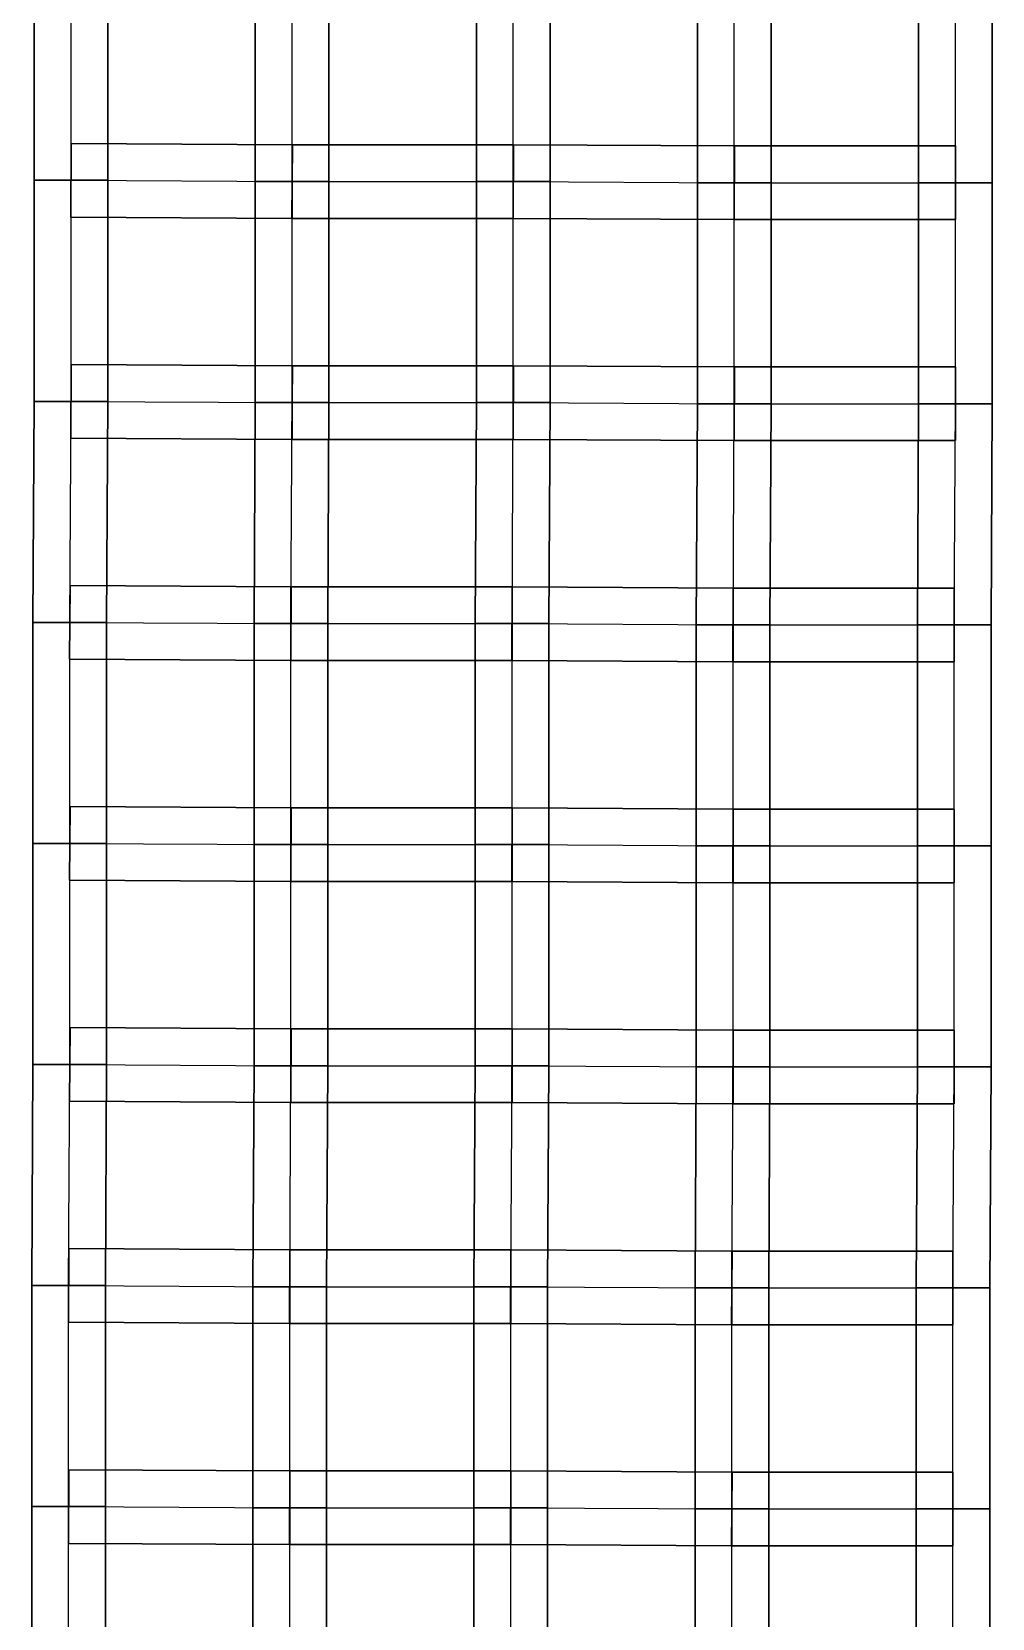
# Model space of a CAD drawing. Extents: x -300 to 609, y -118 to 2027.
# Drawn here: x -298 to -219.8, y 956.2 to 1085.4 of the extents above; entities that cross this region are included whole.
import ezdxf

# ---------------------------------------------------------------- set-up
doc = ezdxf.new("R2010")
doc.units = 0

msp = doc.modelspace()

# ---------------------------------------------------------------- linework, layer by layer
at = {"layer": 'TUNNELS'}
for points in [[(-297.8, 1073.3, -1.5), (-291.8, 1073.3, -1.5), (-291.8, 1091.3, -1.5), (-297.8, 1091.3, -1.5)], [(-291.8, 1073.3, 1.5), (-297.8, 1073.3, 1.5), (-297.8, 1091.3, 1.5), (-291.8, 1091.3, 1.5)], [(-297.8, 1073.3, 1.5), (-297.8, 1073.3, -1.5), (-297.8, 1091.3, -1.5), (-297.8, 1091.3, 1.5)], [(-291.8, 1073.3, -1.5), (-291.8, 1073.3, 1.5), (-291.8, 1091.3, 1.5), (-291.8, 1091.3, -1.5)], [(-279.8, 1073.2, -1.5), (-273.8, 1073.2, -1.5), (-273.8, 1091.2, -1.5), (-279.8, 1091.2, -1.5)], [(-273.8, 1073.2, 1.5), (-279.8, 1073.2, 1.5), (-279.8, 1091.2, 1.5), (-273.8, 1091.2, 1.5)], [(-279.8, 1073.2, 1.5), (-279.8, 1073.2, -1.5), (-279.8, 1091.2, -1.5), (-279.8, 1091.2, 1.5)], [(-273.8, 1073.2, -1.5), (-273.8, 1073.2, 1.5), (-273.8, 1091.2, 1.5), (-273.8, 1091.2, -1.5)], [(-261.8, 1073.2, -1.5), (-255.8, 1073.2, -1.5), (-255.8, 1091.2, -1.5), (-261.8, 1091.2, -1.5)], [(-255.8, 1073.2, 1.5), (-261.8, 1073.2, 1.5), (-261.8, 1091.2, 1.5), (-255.8, 1091.2, 1.5)], [(-261.8, 1073.2, 1.5), (-261.8, 1073.2, -1.5), (-261.8, 1091.2, -1.5), (-261.8, 1091.2, 1.5)], [(-255.8, 1073.2, -1.5), (-255.8, 1073.2, 1.5), (-255.8, 1091.2, 1.5), (-255.8, 1091.2, -1.5)], [(-243.8, 1073.1, -1.5), (-237.8, 1073.1, -1.5), (-237.8, 1091.1, -1.5), (-243.8, 1091.1, -1.5)], [(-237.8, 1073.1, 1.5), (-243.8, 1073.1, 1.5), (-243.8, 1091.1, 1.5), (-237.8, 1091.1, 1.5)], [(-243.8, 1073.1, 1.5), (-243.8, 1073.1, -1.5), (-243.8, 1091.1, -1.5), (-243.8, 1091.1, 1.5)], [(-237.8, 1073.1, -1.5), (-237.8, 1073.1, 1.5), (-237.8, 1091.1, 1.5), (-237.8, 1091.1, -1.5)], [(-225.8, 1073.1, -1.5), (-219.8, 1073.1, -1.5), (-219.8, 1091.1, -1.5), (-225.8, 1091.1, -1.5)], [(-219.8, 1073.1, 1.5), (-225.8, 1073.1, 1.5), (-225.8, 1091.1, 1.5), (-219.8, 1091.1, 1.5)], [(-225.8, 1073.1, 1.5), (-225.8, 1073.1, -1.5), (-225.8, 1091.1, -1.5), (-225.8, 1091.1, 1.5)], [(-219.8, 1073.1, -1.5), (-219.8, 1073.1, 1.5), (-219.8, 1091.1, 1.5), (-219.8, 1091.1, -1.5)], [(-294.7833, 1076.3, -1.5), (-294.8167, 1070.3, -1.5), (-276.8167, 1070.2, -1.5), (-276.7833, 1076.2, -1.5)], [(-294.8167, 1070.3, 1.5), (-294.7833, 1076.3, 1.5), (-276.7833, 1076.2, 1.5), (-276.8167, 1070.2, 1.5)], [(-294.7833, 1076.3, -1.5), (-294.8167, 1070.3, -1.5), (-294.8167, 1070.3, 1.5), (-294.7833, 1076.3, 1.5)], [(-294.7833, 1076.3, 1.5), (-294.7833, 1076.3, -1.5), (-276.7833, 1076.2, -1.5), (-276.7833, 1076.2, 1.5)], [(-276.7833, 1076.2, -1.5), (-276.7833, 1076.2, 1.5), (-276.8167, 1070.2, 1.5), (-276.8167, 1070.2, -1.5)], [(-276.8, 1076.2, -1.5), (-276.8, 1070.2, -1.5), (-258.8, 1070.2, -1.5), (-258.8, 1076.2, -1.5)], [(-276.8, 1070.2, 1.5), (-276.8, 1076.2, 1.5), (-258.8, 1076.2, 1.5), (-258.8, 1070.2, 1.5)], [(-276.8, 1076.2, 1.5), (-276.8, 1076.2, -1.5), (-258.8, 1076.2, -1.5), (-258.8, 1076.2, 1.5)], [(-276.8, 1076.2, -1.5), (-276.8, 1070.2, -1.5), (-276.8, 1070.2, 1.5), (-276.8, 1076.2, 1.5)], [(-258.7833, 1076.2, -1.5), (-258.8167, 1070.2, -1.5), (-240.8167, 1070.1, -1.5), (-240.7833, 1076.1, -1.5)], [(-258.8167, 1070.2, 1.5), (-258.7833, 1076.2, 1.5), (-240.7833, 1076.1, 1.5), (-240.8167, 1070.1, 1.5)], [(-258.7833, 1076.2, -1.5), (-258.8167, 1070.2, -1.5), (-258.8167, 1070.2, 1.5), (-258.7833, 1076.2, 1.5)], [(-258.8, 1076.2, -1.5), (-258.8, 1076.2, 1.5), (-258.8, 1070.2, 1.5), (-258.8, 1070.2, -1.5)], [(-258.7833, 1076.2, 1.5), (-258.7833, 1076.2, -1.5), (-240.7833, 1076.1, -1.5), (-240.7833, 1076.1, 1.5)], [(-240.7833, 1076.1, -1.5), (-240.7833, 1076.1, 1.5), (-240.8167, 1070.1, 1.5), (-240.8167, 1070.1, -1.5)], [(-240.8, 1076.1, -1.5), (-240.8, 1070.1, -1.5), (-222.8, 1070.1, -1.5), (-222.8, 1076.1, -1.5)], [(-240.8, 1070.1, 1.5), (-240.8, 1076.1, 1.5), (-222.8, 1076.1, 1.5), (-222.8, 1070.1, 1.5)], [(-240.8, 1076.1, 1.5), (-240.8, 1076.1, -1.5), (-222.8, 1076.1, -1.5), (-222.8, 1076.1, 1.5)], [(-240.8, 1076.1, -1.5), (-240.8, 1070.1, -1.5), (-240.8, 1070.1, 1.5), (-240.8, 1076.1, 1.5)], [(-222.8, 1076.1, -1.5), (-222.8, 1076.1, 1.5), (-222.8, 1070.1, 1.5), (-222.8, 1070.1, -1.5)], [(-297.8, 1055.3, -1.5), (-291.8, 1055.3, -1.5), (-291.8, 1073.3, -1.5), (-297.8, 1073.3, -1.5)], [(-291.8, 1055.3, 1.5), (-297.8, 1055.3, 1.5), (-297.8, 1073.3, 1.5), (-291.8, 1073.3, 1.5)], [(-297.8, 1055.3, 1.5), (-297.8, 1055.3, -1.5), (-297.8, 1073.3, -1.5), (-297.8, 1073.3, 1.5)], [(-297.8, 1073.3, -1.5), (-297.8, 1073.3, 1.5), (-291.8, 1073.3, 1.5), (-291.8, 1073.3, -1.5)], [(-297.8, 1073.3, -1.5), (-291.8, 1073.3, -1.5), (-291.8, 1073.3, 1.5), (-297.8, 1073.3, 1.5)], [(-291.8, 1055.3, -1.5), (-291.8, 1055.3, 1.5), (-291.8, 1073.3, 1.5), (-291.8, 1073.3, -1.5)], [(-279.8, 1055.2, -1.5), (-273.8, 1055.2, -1.5), (-273.8, 1073.2, -1.5), (-279.8, 1073.2, -1.5)], [(-273.8, 1055.2, 1.5), (-279.8, 1055.2, 1.5), (-279.8, 1073.2, 1.5), (-273.8, 1073.2, 1.5)], [(-279.8, 1055.2, 1.5), (-279.8, 1055.2, -1.5), (-279.8, 1073.2, -1.5), (-279.8, 1073.2, 1.5)], [(-279.8, 1073.2, -1.5), (-279.8, 1073.2, 1.5), (-273.8, 1073.2, 1.5), (-273.8, 1073.2, -1.5)], [(-279.8, 1073.2, -1.5), (-273.8, 1073.2, -1.5), (-273.8, 1073.2, 1.5), (-279.8, 1073.2, 1.5)], [(-273.8, 1055.2, -1.5), (-273.8, 1055.2, 1.5), (-273.8, 1073.2, 1.5), (-273.8, 1073.2, -1.5)], [(-261.8, 1055.2, -1.5), (-255.8, 1055.2, -1.5), (-255.8, 1073.2, -1.5), (-261.8, 1073.2, -1.5)], [(-255.8, 1055.2, 1.5), (-261.8, 1055.2, 1.5), (-261.8, 1073.2, 1.5), (-255.8, 1073.2, 1.5)], [(-261.8, 1055.2, 1.5), (-261.8, 1055.2, -1.5), (-261.8, 1073.2, -1.5), (-261.8, 1073.2, 1.5)], [(-261.8, 1073.2, -1.5), (-261.8, 1073.2, 1.5), (-255.8, 1073.2, 1.5), (-255.8, 1073.2, -1.5)], [(-261.8, 1073.2, -1.5), (-255.8, 1073.2, -1.5), (-255.8, 1073.2, 1.5), (-261.8, 1073.2, 1.5)], [(-255.8, 1055.2, -1.5), (-255.8, 1055.2, 1.5), (-255.8, 1073.2, 1.5), (-255.8, 1073.2, -1.5)], [(-243.8, 1055.1, -1.5), (-237.8, 1055.1, -1.5), (-237.8, 1073.1, -1.5), (-243.8, 1073.1, -1.5)], [(-237.8, 1055.1, 1.5), (-243.8, 1055.1, 1.5), (-243.8, 1073.1, 1.5), (-237.8, 1073.1, 1.5)], [(-243.8, 1055.1, 1.5), (-243.8, 1055.1, -1.5), (-243.8, 1073.1, -1.5), (-243.8, 1073.1, 1.5)], [(-243.8, 1073.1, -1.5), (-243.8, 1073.1, 1.5), (-237.8, 1073.1, 1.5), (-237.8, 1073.1, -1.5)], [(-243.8, 1073.1, -1.5), (-237.8, 1073.1, -1.5), (-237.8, 1073.1, 1.5), (-243.8, 1073.1, 1.5)], [(-237.8, 1055.1, -1.5), (-237.8, 1055.1, 1.5), (-237.8, 1073.1, 1.5), (-237.8, 1073.1, -1.5)], [(-225.8, 1055.1, -1.5), (-219.8, 1055.1, -1.5), (-219.8, 1073.1, -1.5), (-225.8, 1073.1, -1.5)], [(-219.8, 1055.1, 1.5), (-225.8, 1055.1, 1.5), (-225.8, 1073.1, 1.5), (-219.8, 1073.1, 1.5)], [(-225.8, 1055.1, 1.5), (-225.8, 1055.1, -1.5), (-225.8, 1073.1, -1.5), (-225.8, 1073.1, 1.5)], [(-225.8, 1073.1, -1.5), (-225.8, 1073.1, 1.5), (-219.8, 1073.1, 1.5), (-219.8, 1073.1, -1.5)], [(-225.8, 1073.1, -1.5), (-219.8, 1073.1, -1.5), (-219.8, 1073.1, 1.5), (-225.8, 1073.1, 1.5)], [(-219.8, 1055.1, -1.5), (-219.8, 1055.1, 1.5), (-219.8, 1073.1, 1.5), (-219.8, 1073.1, -1.5)], [(-294.8167, 1070.3, -1.5), (-294.8167, 1070.3, 1.5), (-276.8167, 1070.2, 1.5), (-276.8167, 1070.2, -1.5)], [(-276.8, 1070.2, -1.5), (-276.8, 1070.2, 1.5), (-258.8, 1070.2, 1.5), (-258.8, 1070.2, -1.5)], [(-258.8167, 1070.2, -1.5), (-258.8167, 1070.2, 1.5), (-240.8167, 1070.1, 1.5), (-240.8167, 1070.1, -1.5)], [(-240.8, 1070.1, -1.5), (-240.8, 1070.1, 1.5), (-222.8, 1070.1, 1.5), (-222.8, 1070.1, -1.5)], [(-294.7833, 1058.3, -1.5), (-294.8167, 1052.3, -1.5), (-276.8167, 1052.2, -1.5), (-276.7833, 1058.2, -1.5)], [(-294.8167, 1052.3, 1.5), (-294.7833, 1058.3, 1.5), (-276.7833, 1058.2, 1.5), (-276.8167, 1052.2, 1.5)], [(-294.7833, 1058.3, -1.5), (-294.8167, 1052.3, -1.5), (-294.8167, 1052.3, 1.5), (-294.7833, 1058.3, 1.5)], [(-294.7833, 1058.3, 1.5), (-294.7833, 1058.3, -1.5), (-276.7833, 1058.2, -1.5), (-276.7833, 1058.2, 1.5)], [(-276.7833, 1058.2, -1.5), (-276.7833, 1058.2, 1.5), (-276.8167, 1052.2, 1.5), (-276.8167, 1052.2, -1.5)], [(-276.8, 1058.2, -1.5), (-276.8, 1052.2, -1.5), (-258.8, 1052.2, -1.5), (-258.8, 1058.2, -1.5)], [(-276.8, 1052.2, 1.5), (-276.8, 1058.2, 1.5), (-258.8, 1058.2, 1.5), (-258.8, 1052.2, 1.5)], [(-276.8, 1058.2, 1.5), (-276.8, 1058.2, -1.5), (-258.8, 1058.2, -1.5), (-258.8, 1058.2, 1.5)], [(-276.8, 1058.2, -1.5), (-276.8, 1052.2, -1.5), (-276.8, 1052.2, 1.5), (-276.8, 1058.2, 1.5)], [(-258.7833, 1058.2, -1.5), (-258.8167, 1052.2, -1.5), (-240.8167, 1052.1, -1.5), (-240.7833, 1058.1, -1.5)], [(-258.8167, 1052.2, 1.5), (-258.7833, 1058.2, 1.5), (-240.7833, 1058.1, 1.5), (-240.8167, 1052.1, 1.5)], [(-258.7833, 1058.2, -1.5), (-258.8167, 1052.2, -1.5), (-258.8167, 1052.2, 1.5), (-258.7833, 1058.2, 1.5)], [(-258.8, 1058.2, -1.5), (-258.8, 1058.2, 1.5), (-258.8, 1052.2, 1.5), (-258.8, 1052.2, -1.5)], [(-258.7833, 1058.2, 1.5), (-258.7833, 1058.2, -1.5), (-240.7833, 1058.1, -1.5), (-240.7833, 1058.1, 1.5)], [(-240.7833, 1058.1, -1.5), (-240.7833, 1058.1, 1.5), (-240.8167, 1052.1, 1.5), (-240.8167, 1052.1, -1.5)], [(-240.8, 1058.1, -1.5), (-240.8, 1052.1, -1.5), (-222.8, 1052.1, -1.5), (-222.8, 1058.1, -1.5)], [(-240.8, 1052.1, 1.5), (-240.8, 1058.1, 1.5), (-222.8, 1058.1, 1.5), (-222.8, 1052.1, 1.5)], [(-240.8, 1058.1, 1.5), (-240.8, 1058.1, -1.5), (-222.8, 1058.1, -1.5), (-222.8, 1058.1, 1.5)], [(-240.8, 1058.1, -1.5), (-240.8, 1052.1, -1.5), (-240.8, 1052.1, 1.5), (-240.8, 1058.1, 1.5)], [(-222.8, 1058.1, -1.5), (-222.8, 1058.1, 1.5), (-222.8, 1052.1, 1.5), (-222.8, 1052.1, -1.5)], [(-297.9, 1037.3167, -1.5), (-291.9, 1037.2833, -1.5), (-291.8, 1055.2833, -1.5), (-297.8, 1055.3167, -1.5)], [(-291.9, 1037.2833, 1.5), (-297.9, 1037.3167, 1.5), (-297.8, 1055.3167, 1.5), (-291.8, 1055.2833, 1.5)], [(-297.9, 1037.3167, 1.5), (-297.9, 1037.3167, -1.5), (-297.8, 1055.3167, -1.5), (-297.8, 1055.3167, 1.5)], [(-297.8, 1055.3167, -1.5), (-297.8, 1055.3167, 1.5), (-291.8, 1055.2833, 1.5), (-291.8, 1055.2833, -1.5)], [(-297.8, 1055.3, -1.5), (-291.8, 1055.3, -1.5), (-291.8, 1055.3, 1.5), (-297.8, 1055.3, 1.5)], [(-291.9, 1037.2833, -1.5), (-291.9, 1037.2833, 1.5), (-291.8, 1055.2833, 1.5), (-291.8, 1055.2833, -1.5)], [(-279.9, 1037.2167, -1.5), (-273.9, 1037.1833, -1.5), (-273.8, 1055.1833, -1.5), (-279.8, 1055.2167, -1.5)], [(-273.9, 1037.1833, 1.5), (-279.9, 1037.2167, 1.5), (-279.8, 1055.2167, 1.5), (-273.8, 1055.1833, 1.5)], [(-279.9, 1037.2167, 1.5), (-279.9, 1037.2167, -1.5), (-279.8, 1055.2167, -1.5), (-279.8, 1055.2167, 1.5)], [(-279.8, 1055.2167, -1.5), (-279.8, 1055.2167, 1.5), (-273.8, 1055.1833, 1.5), (-273.8, 1055.1833, -1.5)], [(-279.8, 1055.2, -1.5), (-273.8, 1055.2, -1.5), (-273.8, 1055.2, 1.5), (-279.8, 1055.2, 1.5)], [(-273.9, 1037.1833, -1.5), (-273.9, 1037.1833, 1.5), (-273.8, 1055.1833, 1.5), (-273.8, 1055.1833, -1.5)], [(-261.9, 1037.2167, -1.5), (-255.9, 1037.1833, -1.5), (-255.8, 1055.1833, -1.5), (-261.8, 1055.2167, -1.5)], [(-255.9, 1037.1833, 1.5), (-261.9, 1037.2167, 1.5), (-261.8, 1055.2167, 1.5), (-255.8, 1055.1833, 1.5)], [(-261.9, 1037.2167, 1.5), (-261.9, 1037.2167, -1.5), (-261.8, 1055.2167, -1.5), (-261.8, 1055.2167, 1.5)], [(-261.8, 1055.2167, -1.5), (-261.8, 1055.2167, 1.5), (-255.8, 1055.1833, 1.5), (-255.8, 1055.1833, -1.5)], [(-261.8, 1055.2, -1.5), (-255.8, 1055.2, -1.5), (-255.8, 1055.2, 1.5), (-261.8, 1055.2, 1.5)], [(-255.9, 1037.1833, -1.5), (-255.9, 1037.1833, 1.5), (-255.8, 1055.1833, 1.5), (-255.8, 1055.1833, -1.5)], [(-243.9, 1037.1167, -1.5), (-237.9, 1037.0833, -1.5), (-237.8, 1055.0833, -1.5), (-243.8, 1055.1167, -1.5)], [(-237.9, 1037.0833, 1.5), (-243.9, 1037.1167, 1.5), (-243.8, 1055.1167, 1.5), (-237.8, 1055.0833, 1.5)], [(-243.9, 1037.1167, 1.5), (-243.9, 1037.1167, -1.5), (-243.8, 1055.1167, -1.5), (-243.8, 1055.1167, 1.5)], [(-243.8, 1055.1167, -1.5), (-243.8, 1055.1167, 1.5), (-237.8, 1055.0833, 1.5), (-237.8, 1055.0833, -1.5)], [(-243.8, 1055.1, -1.5), (-237.8, 1055.1, -1.5), (-237.8, 1055.1, 1.5), (-243.8, 1055.1, 1.5)], [(-237.9, 1037.0833, -1.5), (-237.9, 1037.0833, 1.5), (-237.8, 1055.0833, 1.5), (-237.8, 1055.0833, -1.5)], [(-225.9, 1037.1167, -1.5), (-219.9, 1037.0833, -1.5), (-219.8, 1055.0833, -1.5), (-225.8, 1055.1167, -1.5)], [(-219.9, 1037.0833, 1.5), (-225.9, 1037.1167, 1.5), (-225.8, 1055.1167, 1.5), (-219.8, 1055.0833, 1.5)], [(-225.9, 1037.1167, 1.5), (-225.9, 1037.1167, -1.5), (-225.8, 1055.1167, -1.5), (-225.8, 1055.1167, 1.5)], [(-225.8, 1055.1167, -1.5), (-225.8, 1055.1167, 1.5), (-219.8, 1055.0833, 1.5), (-219.8, 1055.0833, -1.5)], [(-225.8, 1055.1, -1.5), (-219.8, 1055.1, -1.5), (-219.8, 1055.1, 1.5), (-225.8, 1055.1, 1.5)], [(-219.9, 1037.0833, -1.5), (-219.9, 1037.0833, 1.5), (-219.8, 1055.0833, 1.5), (-219.8, 1055.0833, -1.5)], [(-294.8167, 1052.3, -1.5), (-294.8167, 1052.3, 1.5), (-276.8167, 1052.2, 1.5), (-276.8167, 1052.2, -1.5)], [(-276.8, 1052.2, -1.5), (-276.8, 1052.2, 1.5), (-258.8, 1052.2, 1.5), (-258.8, 1052.2, -1.5)], [(-258.8167, 1052.2, -1.5), (-258.8167, 1052.2, 1.5), (-240.8167, 1052.1, 1.5), (-240.8167, 1052.1, -1.5)], [(-240.8, 1052.1, -1.5), (-240.8, 1052.1, 1.5), (-222.8, 1052.1, 1.5), (-222.8, 1052.1, -1.5)], [(-294.8833, 1040.3, -1.5), (-294.9167, 1034.3, -1.5), (-276.9167, 1034.2, -1.5), (-276.8833, 1040.2, -1.5)], [(-294.9167, 1034.3, 1.5), (-294.8833, 1040.3, 1.5), (-276.8833, 1040.2, 1.5), (-276.9167, 1034.2, 1.5)], [(-294.8833, 1040.3, -1.5), (-294.9167, 1034.3, -1.5), (-294.9167, 1034.3, 1.5), (-294.8833, 1040.3, 1.5)], [(-294.8833, 1040.3, 1.5), (-294.8833, 1040.3, -1.5), (-276.8833, 1040.2, -1.5), (-276.8833, 1040.2, 1.5)], [(-276.8833, 1040.2, -1.5), (-276.8833, 1040.2, 1.5), (-276.9167, 1034.2, 1.5), (-276.9167, 1034.2, -1.5)], [(-276.9, 1040.2, -1.5), (-276.9, 1034.2, -1.5), (-258.9, 1034.2, -1.5), (-258.9, 1040.2, -1.5)], [(-276.9, 1034.2, 1.5), (-276.9, 1040.2, 1.5), (-258.9, 1040.2, 1.5), (-258.9, 1034.2, 1.5)], [(-276.9, 1040.2, 1.5), (-276.9, 1040.2, -1.5), (-258.9, 1040.2, -1.5), (-258.9, 1040.2, 1.5)], [(-276.9, 1040.2, -1.5), (-276.9, 1034.2, -1.5), (-276.9, 1034.2, 1.5), (-276.9, 1040.2, 1.5)], [(-258.8833, 1040.2, -1.5), (-258.9167, 1034.2, -1.5), (-240.9167, 1034.1, -1.5), (-240.8833, 1040.1, -1.5)], [(-258.9167, 1034.2, 1.5), (-258.8833, 1040.2, 1.5), (-240.8833, 1040.1, 1.5), (-240.9167, 1034.1, 1.5)], [(-258.8833, 1040.2, -1.5), (-258.9167, 1034.2, -1.5), (-258.9167, 1034.2, 1.5), (-258.8833, 1040.2, 1.5)], [(-258.9, 1040.2, -1.5), (-258.9, 1040.2, 1.5), (-258.9, 1034.2, 1.5), (-258.9, 1034.2, -1.5)], [(-258.8833, 1040.2, 1.5), (-258.8833, 1040.2, -1.5), (-240.8833, 1040.1, -1.5), (-240.8833, 1040.1, 1.5)], [(-240.8833, 1040.1, -1.5), (-240.8833, 1040.1, 1.5), (-240.9167, 1034.1, 1.5), (-240.9167, 1034.1, -1.5)], [(-240.9, 1040.1, -1.5), (-240.9, 1034.1, -1.5), (-222.9, 1034.1, -1.5), (-222.9, 1040.1, -1.5)], [(-240.9, 1034.1, 1.5), (-240.9, 1040.1, 1.5), (-222.9, 1040.1, 1.5), (-222.9, 1034.1, 1.5)], [(-240.9, 1040.1, 1.5), (-240.9, 1040.1, -1.5), (-222.9, 1040.1, -1.5), (-222.9, 1040.1, 1.5)], [(-240.9, 1040.1, -1.5), (-240.9, 1034.1, -1.5), (-240.9, 1034.1, 1.5), (-240.9, 1040.1, 1.5)], [(-222.9, 1040.1, -1.5), (-222.9, 1040.1, 1.5), (-222.9, 1034.1, 1.5), (-222.9, 1034.1, -1.5)], [(-297.9, 1037.3167, -1.5), (-291.9, 1037.2833, -1.5), (-291.9, 1037.2833, 1.5), (-297.9, 1037.3167, 1.5)], [(-297.9, 1019.3, -1.5), (-291.9, 1019.3, -1.5), (-291.9, 1037.3, -1.5), (-297.9, 1037.3, -1.5)], [(-291.9, 1019.3, 1.5), (-297.9, 1019.3, 1.5), (-297.9, 1037.3, 1.5), (-291.9, 1037.3, 1.5)], [(-297.9, 1019.3, 1.5), (-297.9, 1019.3, -1.5), (-297.9, 1037.3, -1.5), (-297.9, 1037.3, 1.5)], [(-297.9, 1037.3, -1.5), (-297.9, 1037.3, 1.5), (-291.9, 1037.3, 1.5), (-291.9, 1037.3, -1.5)], [(-291.9, 1019.3, -1.5), (-291.9, 1019.3, 1.5), (-291.9, 1037.3, 1.5), (-291.9, 1037.3, -1.5)], [(-279.9, 1037.2167, -1.5), (-273.9, 1037.1833, -1.5), (-273.9, 1037.1833, 1.5), (-279.9, 1037.2167, 1.5)], [(-279.9, 1019.2, -1.5), (-273.9, 1019.2, -1.5), (-273.9, 1037.2, -1.5), (-279.9, 1037.2, -1.5)], [(-273.9, 1019.2, 1.5), (-279.9, 1019.2, 1.5), (-279.9, 1037.2, 1.5), (-273.9, 1037.2, 1.5)], [(-279.9, 1019.2, 1.5), (-279.9, 1019.2, -1.5), (-279.9, 1037.2, -1.5), (-279.9, 1037.2, 1.5)], [(-279.9, 1037.2, -1.5), (-279.9, 1037.2, 1.5), (-273.9, 1037.2, 1.5), (-273.9, 1037.2, -1.5)], [(-273.9, 1019.2, -1.5), (-273.9, 1019.2, 1.5), (-273.9, 1037.2, 1.5), (-273.9, 1037.2, -1.5)], [(-261.9, 1037.2167, -1.5), (-255.9, 1037.1833, -1.5), (-255.9, 1037.1833, 1.5), (-261.9, 1037.2167, 1.5)], [(-261.9, 1019.2, -1.5), (-255.9, 1019.2, -1.5), (-255.9, 1037.2, -1.5), (-261.9, 1037.2, -1.5)], [(-255.9, 1019.2, 1.5), (-261.9, 1019.2, 1.5), (-261.9, 1037.2, 1.5), (-255.9, 1037.2, 1.5)], [(-261.9, 1019.2, 1.5), (-261.9, 1019.2, -1.5), (-261.9, 1037.2, -1.5), (-261.9, 1037.2, 1.5)], [(-261.9, 1037.2, -1.5), (-261.9, 1037.2, 1.5), (-255.9, 1037.2, 1.5), (-255.9, 1037.2, -1.5)], [(-255.9, 1019.2, -1.5), (-255.9, 1019.2, 1.5), (-255.9, 1037.2, 1.5), (-255.9, 1037.2, -1.5)], [(-243.9, 1037.1167, -1.5), (-237.9, 1037.0833, -1.5), (-237.9, 1037.0833, 1.5), (-243.9, 1037.1167, 1.5)], [(-243.9, 1019.1, -1.5), (-237.9, 1019.1, -1.5), (-237.9, 1037.1, -1.5), (-243.9, 1037.1, -1.5)], [(-237.9, 1019.1, 1.5), (-243.9, 1019.1, 1.5), (-243.9, 1037.1, 1.5), (-237.9, 1037.1, 1.5)], [(-243.9, 1019.1, 1.5), (-243.9, 1019.1, -1.5), (-243.9, 1037.1, -1.5), (-243.9, 1037.1, 1.5)], [(-243.9, 1037.1, -1.5), (-243.9, 1037.1, 1.5), (-237.9, 1037.1, 1.5), (-237.9, 1037.1, -1.5)], [(-237.9, 1019.1, -1.5), (-237.9, 1019.1, 1.5), (-237.9, 1037.1, 1.5), (-237.9, 1037.1, -1.5)], [(-225.9, 1037.1167, -1.5), (-219.9, 1037.0833, -1.5), (-219.9, 1037.0833, 1.5), (-225.9, 1037.1167, 1.5)], [(-225.9, 1019.1, -1.5), (-219.9, 1019.1, -1.5), (-219.9, 1037.1, -1.5), (-225.9, 1037.1, -1.5)], [(-219.9, 1019.1, 1.5), (-225.9, 1019.1, 1.5), (-225.9, 1037.1, 1.5), (-219.9, 1037.1, 1.5)], [(-225.9, 1019.1, 1.5), (-225.9, 1019.1, -1.5), (-225.9, 1037.1, -1.5), (-225.9, 1037.1, 1.5)], [(-225.9, 1037.1, -1.5), (-225.9, 1037.1, 1.5), (-219.9, 1037.1, 1.5), (-219.9, 1037.1, -1.5)], [(-219.9, 1019.1, -1.5), (-219.9, 1019.1, 1.5), (-219.9, 1037.1, 1.5), (-219.9, 1037.1, -1.5)], [(-294.9167, 1034.3, -1.5), (-294.9167, 1034.3, 1.5), (-276.9167, 1034.2, 1.5), (-276.9167, 1034.2, -1.5)], [(-276.9, 1034.2, -1.5), (-276.9, 1034.2, 1.5), (-258.9, 1034.2, 1.5), (-258.9, 1034.2, -1.5)], [(-258.9167, 1034.2, -1.5), (-258.9167, 1034.2, 1.5), (-240.9167, 1034.1, 1.5), (-240.9167, 1034.1, -1.5)], [(-240.9, 1034.1, -1.5), (-240.9, 1034.1, 1.5), (-222.9, 1034.1, 1.5), (-222.9, 1034.1, -1.5)], [(-294.8833, 1022.3, -1.5), (-294.9167, 1016.3, -1.5), (-276.9167, 1016.2, -1.5), (-276.8833, 1022.2, -1.5)], [(-294.9167, 1016.3, 1.5), (-294.8833, 1022.3, 1.5), (-276.8833, 1022.2, 1.5), (-276.9167, 1016.2, 1.5)], [(-294.8833, 1022.3, -1.5), (-294.9167, 1016.3, -1.5), (-294.9167, 1016.3, 1.5), (-294.8833, 1022.3, 1.5)], [(-294.8833, 1022.3, 1.5), (-294.8833, 1022.3, -1.5), (-276.8833, 1022.2, -1.5), (-276.8833, 1022.2, 1.5)], [(-276.8833, 1022.2, -1.5), (-276.8833, 1022.2, 1.5), (-276.9167, 1016.2, 1.5), (-276.9167, 1016.2, -1.5)], [(-276.9, 1022.2, -1.5), (-276.9, 1016.2, -1.5), (-258.9, 1016.2, -1.5), (-258.9, 1022.2, -1.5)], [(-276.9, 1016.2, 1.5), (-276.9, 1022.2, 1.5), (-258.9, 1022.2, 1.5), (-258.9, 1016.2, 1.5)], [(-276.9, 1022.2, 1.5), (-276.9, 1022.2, -1.5), (-258.9, 1022.2, -1.5), (-258.9, 1022.2, 1.5)], [(-276.9, 1022.2, -1.5), (-276.9, 1016.2, -1.5), (-276.9, 1016.2, 1.5), (-276.9, 1022.2, 1.5)], [(-258.8833, 1022.2, -1.5), (-258.9167, 1016.2, -1.5), (-240.9167, 1016.1, -1.5), (-240.8833, 1022.1, -1.5)], [(-258.9167, 1016.2, 1.5), (-258.8833, 1022.2, 1.5), (-240.8833, 1022.1, 1.5), (-240.9167, 1016.1, 1.5)], [(-258.8833, 1022.2, -1.5), (-258.9167, 1016.2, -1.5), (-258.9167, 1016.2, 1.5), (-258.8833, 1022.2, 1.5)], [(-258.9, 1022.2, -1.5), (-258.9, 1022.2, 1.5), (-258.9, 1016.2, 1.5), (-258.9, 1016.2, -1.5)], [(-258.8833, 1022.2, 1.5), (-258.8833, 1022.2, -1.5), (-240.8833, 1022.1, -1.5), (-240.8833, 1022.1, 1.5)], [(-240.8833, 1022.1, -1.5), (-240.8833, 1022.1, 1.5), (-240.9167, 1016.1, 1.5), (-240.9167, 1016.1, -1.5)], [(-240.9, 1022.1, -1.5), (-240.9, 1016.1, -1.5), (-222.9, 1016.1, -1.5), (-222.9, 1022.1, -1.5)], [(-240.9, 1016.1, 1.5), (-240.9, 1022.1, 1.5), (-222.9, 1022.1, 1.5), (-222.9, 1016.1, 1.5)], [(-240.9, 1022.1, 1.5), (-240.9, 1022.1, -1.5), (-222.9, 1022.1, -1.5), (-222.9, 1022.1, 1.5)], [(-240.9, 1022.1, -1.5), (-240.9, 1016.1, -1.5), (-240.9, 1016.1, 1.5), (-240.9, 1022.1, 1.5)], [(-222.9, 1022.1, -1.5), (-222.9, 1022.1, 1.5), (-222.9, 1016.1, 1.5), (-222.9, 1016.1, -1.5)], [(-297.9, 1001.3, -1.5), (-291.9, 1001.3, -1.5), (-291.9, 1019.3, -1.5), (-297.9, 1019.3, -1.5)], [(-291.9, 1001.3, 1.5), (-297.9, 1001.3, 1.5), (-297.9, 1019.3, 1.5), (-291.9, 1019.3, 1.5)], [(-297.9, 1001.3, 1.5), (-297.9, 1001.3, -1.5), (-297.9, 1019.3, -1.5), (-297.9, 1019.3, 1.5)], [(-297.9, 1019.3, -1.5), (-297.9, 1019.3, 1.5), (-291.9, 1019.3, 1.5), (-291.9, 1019.3, -1.5)], [(-297.9, 1019.3, -1.5), (-291.9, 1019.3, -1.5), (-291.9, 1019.3, 1.5), (-297.9, 1019.3, 1.5)], [(-291.9, 1001.3, -1.5), (-291.9, 1001.3, 1.5), (-291.9, 1019.3, 1.5), (-291.9, 1019.3, -1.5)], [(-279.9, 1001.2, -1.5), (-273.9, 1001.2, -1.5), (-273.9, 1019.2, -1.5), (-279.9, 1019.2, -1.5)], [(-273.9, 1001.2, 1.5), (-279.9, 1001.2, 1.5), (-279.9, 1019.2, 1.5), (-273.9, 1019.2, 1.5)], [(-279.9, 1001.2, 1.5), (-279.9, 1001.2, -1.5), (-279.9, 1019.2, -1.5), (-279.9, 1019.2, 1.5)], [(-279.9, 1019.2, -1.5), (-279.9, 1019.2, 1.5), (-273.9, 1019.2, 1.5), (-273.9, 1019.2, -1.5)], [(-279.9, 1019.2, -1.5), (-273.9, 1019.2, -1.5), (-273.9, 1019.2, 1.5), (-279.9, 1019.2, 1.5)], [(-273.9, 1001.2, -1.5), (-273.9, 1001.2, 1.5), (-273.9, 1019.2, 1.5), (-273.9, 1019.2, -1.5)], [(-261.9, 1001.2, -1.5), (-255.9, 1001.2, -1.5), (-255.9, 1019.2, -1.5), (-261.9, 1019.2, -1.5)], [(-255.9, 1001.2, 1.5), (-261.9, 1001.2, 1.5), (-261.9, 1019.2, 1.5), (-255.9, 1019.2, 1.5)], [(-261.9, 1001.2, 1.5), (-261.9, 1001.2, -1.5), (-261.9, 1019.2, -1.5), (-261.9, 1019.2, 1.5)], [(-261.9, 1019.2, -1.5), (-261.9, 1019.2, 1.5), (-255.9, 1019.2, 1.5), (-255.9, 1019.2, -1.5)], [(-261.9, 1019.2, -1.5), (-255.9, 1019.2, -1.5), (-255.9, 1019.2, 1.5), (-261.9, 1019.2, 1.5)], [(-255.9, 1001.2, -1.5), (-255.9, 1001.2, 1.5), (-255.9, 1019.2, 1.5), (-255.9, 1019.2, -1.5)], [(-243.9, 1001.1, -1.5), (-237.9, 1001.1, -1.5), (-237.9, 1019.1, -1.5), (-243.9, 1019.1, -1.5)], [(-237.9, 1001.1, 1.5), (-243.9, 1001.1, 1.5), (-243.9, 1019.1, 1.5), (-237.9, 1019.1, 1.5)], [(-243.9, 1001.1, 1.5), (-243.9, 1001.1, -1.5), (-243.9, 1019.1, -1.5), (-243.9, 1019.1, 1.5)], [(-243.9, 1019.1, -1.5), (-243.9, 1019.1, 1.5), (-237.9, 1019.1, 1.5), (-237.9, 1019.1, -1.5)], [(-243.9, 1019.1, -1.5), (-237.9, 1019.1, -1.5), (-237.9, 1019.1, 1.5), (-243.9, 1019.1, 1.5)], [(-237.9, 1001.1, -1.5), (-237.9, 1001.1, 1.5), (-237.9, 1019.1, 1.5), (-237.9, 1019.1, -1.5)], [(-225.9, 1001.1, -1.5), (-219.9, 1001.1, -1.5), (-219.9, 1019.1, -1.5), (-225.9, 1019.1, -1.5)], [(-219.9, 1001.1, 1.5), (-225.9, 1001.1, 1.5), (-225.9, 1019.1, 1.5), (-219.9, 1019.1, 1.5)], [(-225.9, 1001.1, 1.5), (-225.9, 1001.1, -1.5), (-225.9, 1019.1, -1.5), (-225.9, 1019.1, 1.5)], [(-225.9, 1019.1, -1.5), (-225.9, 1019.1, 1.5), (-219.9, 1019.1, 1.5), (-219.9, 1019.1, -1.5)], [(-225.9, 1019.1, -1.5), (-219.9, 1019.1, -1.5), (-219.9, 1019.1, 1.5), (-225.9, 1019.1, 1.5)], [(-219.9, 1001.1, -1.5), (-219.9, 1001.1, 1.5), (-219.9, 1019.1, 1.5), (-219.9, 1019.1, -1.5)], [(-294.9167, 1016.3, -1.5), (-294.9167, 1016.3, 1.5), (-276.9167, 1016.2, 1.5), (-276.9167, 1016.2, -1.5)], [(-276.9, 1016.2, -1.5), (-276.9, 1016.2, 1.5), (-258.9, 1016.2, 1.5), (-258.9, 1016.2, -1.5)], [(-258.9167, 1016.2, -1.5), (-258.9167, 1016.2, 1.5), (-240.9167, 1016.1, 1.5), (-240.9167, 1016.1, -1.5)], [(-240.9, 1016.1, -1.5), (-240.9, 1016.1, 1.5), (-222.9, 1016.1, 1.5), (-222.9, 1016.1, -1.5)], [(-294.8833, 1004.3, -1.5), (-294.9167, 998.3, -1.5), (-276.9167, 998.2, -1.5), (-276.8833, 1004.2, -1.5)], [(-294.9167, 998.3, 1.5), (-294.8833, 1004.3, 1.5), (-276.8833, 1004.2, 1.5), (-276.9167, 998.2, 1.5)], [(-294.8833, 1004.3, -1.5), (-294.9167, 998.3, -1.5), (-294.9167, 998.3, 1.5), (-294.8833, 1004.3, 1.5)], [(-294.8833, 1004.3, 1.5), (-294.8833, 1004.3, -1.5), (-276.8833, 1004.2, -1.5), (-276.8833, 1004.2, 1.5)], [(-276.8833, 1004.2, -1.5), (-276.8833, 1004.2, 1.5), (-276.9167, 998.2, 1.5), (-276.9167, 998.2, -1.5)], [(-276.9, 1004.2, -1.5), (-276.9, 998.2, -1.5), (-258.9, 998.2, -1.5), (-258.9, 1004.2, -1.5)], [(-276.9, 998.2, 1.5), (-276.9, 1004.2, 1.5), (-258.9, 1004.2, 1.5), (-258.9, 998.2, 1.5)], [(-276.9, 1004.2, 1.5), (-276.9, 1004.2, -1.5), (-258.9, 1004.2, -1.5), (-258.9, 1004.2, 1.5)], [(-276.9, 1004.2, -1.5), (-276.9, 998.2, -1.5), (-276.9, 998.2, 1.5), (-276.9, 1004.2, 1.5)], [(-258.8833, 1004.2, -1.5), (-258.9167, 998.2, -1.5), (-240.9167, 998.1, -1.5), (-240.8833, 1004.1, -1.5)], [(-258.9167, 998.2, 1.5), (-258.8833, 1004.2, 1.5), (-240.8833, 1004.1, 1.5), (-240.9167, 998.1, 1.5)], [(-258.8833, 1004.2, -1.5), (-258.9167, 998.2, -1.5), (-258.9167, 998.2, 1.5), (-258.8833, 1004.2, 1.5)], [(-258.9, 1004.2, -1.5), (-258.9, 1004.2, 1.5), (-258.9, 998.2, 1.5), (-258.9, 998.2, -1.5)], [(-258.8833, 1004.2, 1.5), (-258.8833, 1004.2, -1.5), (-240.8833, 1004.1, -1.5), (-240.8833, 1004.1, 1.5)], [(-240.8833, 1004.1, -1.5), (-240.8833, 1004.1, 1.5), (-240.9167, 998.1, 1.5), (-240.9167, 998.1, -1.5)], [(-240.9, 1004.1, -1.5), (-240.9, 998.1, -1.5), (-222.9, 998.1, -1.5), (-222.9, 1004.1, -1.5)], [(-240.9, 998.1, 1.5), (-240.9, 1004.1, 1.5), (-222.9, 1004.1, 1.5), (-222.9, 998.1, 1.5)], [(-240.9, 1004.1, 1.5), (-240.9, 1004.1, -1.5), (-222.9, 1004.1, -1.5), (-222.9, 1004.1, 1.5)], [(-240.9, 1004.1, -1.5), (-240.9, 998.1, -1.5), (-240.9, 998.1, 1.5), (-240.9, 1004.1, 1.5)], [(-222.9, 1004.1, -1.5), (-222.9, 1004.1, 1.5), (-222.9, 998.1, 1.5), (-222.9, 998.1, -1.5)], [(-298, 983.3167, -1.5), (-292, 983.2833, -1.5), (-291.9, 1001.2833, -1.5), (-297.9, 1001.3167, -1.5)], [(-292, 983.2833, 1.5), (-298, 983.3167, 1.5), (-297.9, 1001.3167, 1.5), (-291.9, 1001.2833, 1.5)], [(-298, 983.3167, 1.5), (-298, 983.3167, -1.5), (-297.9, 1001.3167, -1.5), (-297.9, 1001.3167, 1.5)], [(-297.9, 1001.3167, -1.5), (-297.9, 1001.3167, 1.5), (-291.9, 1001.2833, 1.5), (-291.9, 1001.2833, -1.5)], [(-297.9, 1001.3, -1.5), (-291.9, 1001.3, -1.5), (-291.9, 1001.3, 1.5), (-297.9, 1001.3, 1.5)], [(-292, 983.2833, -1.5), (-292, 983.2833, 1.5), (-291.9, 1001.2833, 1.5), (-291.9, 1001.2833, -1.5)], [(-280, 983.2167, -1.5), (-274, 983.1833, -1.5), (-273.9, 1001.1833, -1.5), (-279.9, 1001.2167, -1.5)], [(-274, 983.1833, 1.5), (-280, 983.2167, 1.5), (-279.9, 1001.2167, 1.5), (-273.9, 1001.1833, 1.5)], [(-280, 983.2167, 1.5), (-280, 983.2167, -1.5), (-279.9, 1001.2167, -1.5), (-279.9, 1001.2167, 1.5)], [(-279.9, 1001.2167, -1.5), (-279.9, 1001.2167, 1.5), (-273.9, 1001.1833, 1.5), (-273.9, 1001.1833, -1.5)], [(-279.9, 1001.2, -1.5), (-273.9, 1001.2, -1.5), (-273.9, 1001.2, 1.5), (-279.9, 1001.2, 1.5)], [(-274, 983.1833, -1.5), (-274, 983.1833, 1.5), (-273.9, 1001.1833, 1.5), (-273.9, 1001.1833, -1.5)], [(-262, 983.2167, -1.5), (-256, 983.1833, -1.5), (-255.9, 1001.1833, -1.5), (-261.9, 1001.2167, -1.5)], [(-256, 983.1833, 1.5), (-262, 983.2167, 1.5), (-261.9, 1001.2167, 1.5), (-255.9, 1001.1833, 1.5)], [(-262, 983.2167, 1.5), (-262, 983.2167, -1.5), (-261.9, 1001.2167, -1.5), (-261.9, 1001.2167, 1.5)], [(-261.9, 1001.2167, -1.5), (-261.9, 1001.2167, 1.5), (-255.9, 1001.1833, 1.5), (-255.9, 1001.1833, -1.5)], [(-261.9, 1001.2, -1.5), (-255.9, 1001.2, -1.5), (-255.9, 1001.2, 1.5), (-261.9, 1001.2, 1.5)], [(-256, 983.1833, -1.5), (-256, 983.1833, 1.5), (-255.9, 1001.1833, 1.5), (-255.9, 1001.1833, -1.5)], [(-244, 983.1167, -1.5), (-238, 983.0833, -1.5), (-237.9, 1001.0833, -1.5), (-243.9, 1001.1167, -1.5)], [(-238, 983.0833, 1.5), (-244, 983.1167, 1.5), (-243.9, 1001.1167, 1.5), (-237.9, 1001.0833, 1.5)], [(-244, 983.1167, 1.5), (-244, 983.1167, -1.5), (-243.9, 1001.1167, -1.5), (-243.9, 1001.1167, 1.5)], [(-243.9, 1001.1167, -1.5), (-243.9, 1001.1167, 1.5), (-237.9, 1001.0833, 1.5), (-237.9, 1001.0833, -1.5)], [(-243.9, 1001.1, -1.5), (-237.9, 1001.1, -1.5), (-237.9, 1001.1, 1.5), (-243.9, 1001.1, 1.5)], [(-238, 983.0833, -1.5), (-238, 983.0833, 1.5), (-237.9, 1001.0833, 1.5), (-237.9, 1001.0833, -1.5)], [(-226, 983.1167, -1.5), (-220, 983.0833, -1.5), (-219.9, 1001.0833, -1.5), (-225.9, 1001.1167, -1.5)], [(-220, 983.0833, 1.5), (-226, 983.1167, 1.5), (-225.9, 1001.1167, 1.5), (-219.9, 1001.0833, 1.5)], [(-226, 983.1167, 1.5), (-226, 983.1167, -1.5), (-225.9, 1001.1167, -1.5), (-225.9, 1001.1167, 1.5)], [(-225.9, 1001.1167, -1.5), (-225.9, 1001.1167, 1.5), (-219.9, 1001.0833, 1.5), (-219.9, 1001.0833, -1.5)], [(-225.9, 1001.1, -1.5), (-219.9, 1001.1, -1.5), (-219.9, 1001.1, 1.5), (-225.9, 1001.1, 1.5)], [(-220, 983.0833, -1.5), (-220, 983.0833, 1.5), (-219.9, 1001.0833, 1.5), (-219.9, 1001.0833, -1.5)], [(-294.9167, 998.3, -1.5), (-294.9167, 998.3, 1.5), (-276.9167, 998.2, 1.5), (-276.9167, 998.2, -1.5)], [(-276.9, 998.2, -1.5), (-276.9, 998.2, 1.5), (-258.9, 998.2, 1.5), (-258.9, 998.2, -1.5)], [(-258.9167, 998.2, -1.5), (-258.9167, 998.2, 1.5), (-240.9167, 998.1, 1.5), (-240.9167, 998.1, -1.5)], [(-240.9, 998.1, -1.5), (-240.9, 998.1, 1.5), (-222.9, 998.1, 1.5), (-222.9, 998.1, -1.5)], [(-294.9833, 986.3, -1.5), (-295.0167, 980.3, -1.5), (-277.0167, 980.2, -1.5), (-276.9833, 986.2, -1.5)], [(-295.0167, 980.3, 1.5), (-294.9833, 986.3, 1.5), (-276.9833, 986.2, 1.5), (-277.0167, 980.2, 1.5)], [(-294.9833, 986.3, -1.5), (-295.0167, 980.3, -1.5), (-295.0167, 980.3, 1.5), (-294.9833, 986.3, 1.5)], [(-294.9833, 986.3, 1.5), (-294.9833, 986.3, -1.5), (-276.9833, 986.2, -1.5), (-276.9833, 986.2, 1.5)], [(-276.9833, 986.2, -1.5), (-276.9833, 986.2, 1.5), (-277.0167, 980.2, 1.5), (-277.0167, 980.2, -1.5)], [(-277, 986.2, -1.5), (-277, 980.2, -1.5), (-259, 980.2, -1.5), (-259, 986.2, -1.5)], [(-277, 980.2, 1.5), (-277, 986.2, 1.5), (-259, 986.2, 1.5), (-259, 980.2, 1.5)], [(-277, 986.2, 1.5), (-277, 986.2, -1.5), (-259, 986.2, -1.5), (-259, 986.2, 1.5)], [(-277, 986.2, -1.5), (-277, 980.2, -1.5), (-277, 980.2, 1.5), (-277, 986.2, 1.5)], [(-258.9833, 986.2, -1.5), (-259.0167, 980.2, -1.5), (-241.0167, 980.1, -1.5), (-240.9833, 986.1, -1.5)], [(-259.0167, 980.2, 1.5), (-258.9833, 986.2, 1.5), (-240.9833, 986.1, 1.5), (-241.0167, 980.1, 1.5)], [(-258.9833, 986.2, -1.5), (-259.0167, 980.2, -1.5), (-259.0167, 980.2, 1.5), (-258.9833, 986.2, 1.5)], [(-259, 986.2, -1.5), (-259, 986.2, 1.5), (-259, 980.2, 1.5), (-259, 980.2, -1.5)], [(-258.9833, 986.2, 1.5), (-258.9833, 986.2, -1.5), (-240.9833, 986.1, -1.5), (-240.9833, 986.1, 1.5)], [(-240.9833, 986.1, -1.5), (-240.9833, 986.1, 1.5), (-241.0167, 980.1, 1.5), (-241.0167, 980.1, -1.5)], [(-241, 986.1, -1.5), (-241, 980.1, -1.5), (-223, 980.1, -1.5), (-223, 986.1, -1.5)], [(-241, 980.1, 1.5), (-241, 986.1, 1.5), (-223, 986.1, 1.5), (-223, 980.1, 1.5)], [(-241, 986.1, 1.5), (-241, 986.1, -1.5), (-223, 986.1, -1.5), (-223, 986.1, 1.5)], [(-241, 986.1, -1.5), (-241, 980.1, -1.5), (-241, 980.1, 1.5), (-241, 986.1, 1.5)], [(-223, 986.1, -1.5), (-223, 986.1, 1.5), (-223, 980.1, 1.5), (-223, 980.1, -1.5)], [(-298, 983.3167, -1.5), (-292, 983.2833, -1.5), (-292, 983.2833, 1.5), (-298, 983.3167, 1.5)], [(-298, 965.3, -1.5), (-292, 965.3, -1.5), (-292, 983.3, -1.5), (-298, 983.3, -1.5)], [(-292, 965.3, 1.5), (-298, 965.3, 1.5), (-298, 983.3, 1.5), (-292, 983.3, 1.5)], [(-298, 965.3, 1.5), (-298, 965.3, -1.5), (-298, 983.3, -1.5), (-298, 983.3, 1.5)], [(-298, 983.3, -1.5), (-298, 983.3, 1.5), (-292, 983.3, 1.5), (-292, 983.3, -1.5)], [(-292, 965.3, -1.5), (-292, 965.3, 1.5), (-292, 983.3, 1.5), (-292, 983.3, -1.5)], [(-280, 983.2167, -1.5), (-274, 983.1833, -1.5), (-274, 983.1833, 1.5), (-280, 983.2167, 1.5)], [(-262, 983.2167, -1.5), (-256, 983.1833, -1.5), (-256, 983.1833, 1.5), (-262, 983.2167, 1.5)], [(-280, 965.2, -1.5), (-274, 965.2, -1.5), (-274, 983.2, -1.5), (-280, 983.2, -1.5)], [(-274, 965.2, 1.5), (-280, 965.2, 1.5), (-280, 983.2, 1.5), (-274, 983.2, 1.5)], [(-280, 965.2, 1.5), (-280, 965.2, -1.5), (-280, 983.2, -1.5), (-280, 983.2, 1.5)], [(-280, 983.2, -1.5), (-280, 983.2, 1.5), (-274, 983.2, 1.5), (-274, 983.2, -1.5)], [(-274, 965.2, -1.5), (-274, 965.2, 1.5), (-274, 983.2, 1.5), (-274, 983.2, -1.5)], [(-262, 965.2, -1.5), (-256, 965.2, -1.5), (-256, 983.2, -1.5), (-262, 983.2, -1.5)], [(-256, 965.2, 1.5), (-262, 965.2, 1.5), (-262, 983.2, 1.5), (-256, 983.2, 1.5)], [(-262, 965.2, 1.5), (-262, 965.2, -1.5), (-262, 983.2, -1.5), (-262, 983.2, 1.5)], [(-262, 983.2, -1.5), (-262, 983.2, 1.5), (-256, 983.2, 1.5), (-256, 983.2, -1.5)], [(-256, 965.2, -1.5), (-256, 965.2, 1.5), (-256, 983.2, 1.5), (-256, 983.2, -1.5)], [(-244, 983.1167, -1.5), (-238, 983.0833, -1.5), (-238, 983.0833, 1.5), (-244, 983.1167, 1.5)], [(-244, 965.1, -1.5), (-238, 965.1, -1.5), (-238, 983.1, -1.5), (-244, 983.1, -1.5)], [(-238, 965.1, 1.5), (-244, 965.1, 1.5), (-244, 983.1, 1.5), (-238, 983.1, 1.5)], [(-244, 965.1, 1.5), (-244, 965.1, -1.5), (-244, 983.1, -1.5), (-244, 983.1, 1.5)], [(-244, 983.1, -1.5), (-244, 983.1, 1.5), (-238, 983.1, 1.5), (-238, 983.1, -1.5)], [(-238, 965.1, -1.5), (-238, 965.1, 1.5), (-238, 983.1, 1.5), (-238, 983.1, -1.5)], [(-226, 983.1167, -1.5), (-220, 983.0833, -1.5), (-220, 983.0833, 1.5), (-226, 983.1167, 1.5)], [(-226, 965.1, -1.5), (-220, 965.1, -1.5), (-220, 983.1, -1.5), (-226, 983.1, -1.5)], [(-220, 965.1, 1.5), (-226, 965.1, 1.5), (-226, 983.1, 1.5), (-220, 983.1, 1.5)], [(-226, 965.1, 1.5), (-226, 965.1, -1.5), (-226, 983.1, -1.5), (-226, 983.1, 1.5)], [(-226, 983.1, -1.5), (-226, 983.1, 1.5), (-220, 983.1, 1.5), (-220, 983.1, -1.5)], [(-220, 965.1, -1.5), (-220, 965.1, 1.5), (-220, 983.1, 1.5), (-220, 983.1, -1.5)], [(-295.0167, 980.3, -1.5), (-295.0167, 980.3, 1.5), (-277.0167, 980.2, 1.5), (-277.0167, 980.2, -1.5)], [(-277, 980.2, -1.5), (-277, 980.2, 1.5), (-259, 980.2, 1.5), (-259, 980.2, -1.5)], [(-259.0167, 980.2, -1.5), (-259.0167, 980.2, 1.5), (-241.0167, 980.1, 1.5), (-241.0167, 980.1, -1.5)], [(-241, 980.1, -1.5), (-241, 980.1, 1.5), (-223, 980.1, 1.5), (-223, 980.1, -1.5)], [(-294.9833, 968.3, -1.5), (-295.0167, 962.3, -1.5), (-277.0167, 962.2, -1.5), (-276.9833, 968.2, -1.5)], [(-295.0167, 962.3, 1.5), (-294.9833, 968.3, 1.5), (-276.9833, 968.2, 1.5), (-277.0167, 962.2, 1.5)], [(-294.9833, 968.3, -1.5), (-295.0167, 962.3, -1.5), (-295.0167, 962.3, 1.5), (-294.9833, 968.3, 1.5)], [(-294.9833, 968.3, 1.5), (-294.9833, 968.3, -1.5), (-276.9833, 968.2, -1.5), (-276.9833, 968.2, 1.5)], [(-276.9833, 968.2, -1.5), (-276.9833, 968.2, 1.5), (-277.0167, 962.2, 1.5), (-277.0167, 962.2, -1.5)], [(-277, 968.2, -1.5), (-277, 962.2, -1.5), (-259, 962.2, -1.5), (-259, 968.2, -1.5)], [(-277, 962.2, 1.5), (-277, 968.2, 1.5), (-259, 968.2, 1.5), (-259, 962.2, 1.5)], [(-277, 968.2, 1.5), (-277, 968.2, -1.5), (-259, 968.2, -1.5), (-259, 968.2, 1.5)], [(-277, 968.2, -1.5), (-277, 962.2, -1.5), (-277, 962.2, 1.5), (-277, 968.2, 1.5)], [(-258.9833, 968.2, -1.5), (-259.0167, 962.2, -1.5), (-241.0167, 962.1, -1.5), (-240.9833, 968.1, -1.5)], [(-259.0167, 962.2, 1.5), (-258.9833, 968.2, 1.5), (-240.9833, 968.1, 1.5), (-241.0167, 962.1, 1.5)], [(-258.9833, 968.2, -1.5), (-259.0167, 962.2, -1.5), (-259.0167, 962.2, 1.5), (-258.9833, 968.2, 1.5)], [(-259, 968.2, -1.5), (-259, 968.2, 1.5), (-259, 962.2, 1.5), (-259, 962.2, -1.5)], [(-258.9833, 968.2, 1.5), (-258.9833, 968.2, -1.5), (-240.9833, 968.1, -1.5), (-240.9833, 968.1, 1.5)], [(-240.9833, 968.1, -1.5), (-240.9833, 968.1, 1.5), (-241.0167, 962.1, 1.5), (-241.0167, 962.1, -1.5)], [(-241, 968.1, -1.5), (-241, 962.1, -1.5), (-223, 962.1, -1.5), (-223, 968.1, -1.5)], [(-241, 962.1, 1.5), (-241, 968.1, 1.5), (-223, 968.1, 1.5), (-223, 962.1, 1.5)], [(-241, 968.1, 1.5), (-241, 968.1, -1.5), (-223, 968.1, -1.5), (-223, 968.1, 1.5)], [(-241, 968.1, -1.5), (-241, 962.1, -1.5), (-241, 962.1, 1.5), (-241, 968.1, 1.5)], [(-223, 968.1, -1.5), (-223, 968.1, 1.5), (-223, 962.1, 1.5), (-223, 962.1, -1.5)], [(-298, 947.3, -1.5), (-292, 947.3, -1.5), (-292, 965.3, -1.5), (-298, 965.3, -1.5)], [(-292, 947.3, 1.5), (-298, 947.3, 1.5), (-298, 965.3, 1.5), (-292, 965.3, 1.5)], [(-298, 947.3, 1.5), (-298, 947.3, -1.5), (-298, 965.3, -1.5), (-298, 965.3, 1.5)], [(-298, 965.3, -1.5), (-298, 965.3, 1.5), (-292, 965.3, 1.5), (-292, 965.3, -1.5)], [(-298, 965.3, -1.5), (-292, 965.3, -1.5), (-292, 965.3, 1.5), (-298, 965.3, 1.5)], [(-292, 947.3, -1.5), (-292, 947.3, 1.5), (-292, 965.3, 1.5), (-292, 965.3, -1.5)], [(-280, 947.2, -1.5), (-274, 947.2, -1.5), (-274, 965.2, -1.5), (-280, 965.2, -1.5)], [(-274, 947.2, 1.5), (-280, 947.2, 1.5), (-280, 965.2, 1.5), (-274, 965.2, 1.5)], [(-280, 947.2, 1.5), (-280, 947.2, -1.5), (-280, 965.2, -1.5), (-280, 965.2, 1.5)], [(-280, 965.2, -1.5), (-280, 965.2, 1.5), (-274, 965.2, 1.5), (-274, 965.2, -1.5)], [(-280, 965.2, -1.5), (-274, 965.2, -1.5), (-274, 965.2, 1.5), (-280, 965.2, 1.5)], [(-274, 947.2, -1.5), (-274, 947.2, 1.5), (-274, 965.2, 1.5), (-274, 965.2, -1.5)], [(-262, 947.2, -1.5), (-256, 947.2, -1.5), (-256, 965.2, -1.5), (-262, 965.2, -1.5)], [(-256, 947.2, 1.5), (-262, 947.2, 1.5), (-262, 965.2, 1.5), (-256, 965.2, 1.5)], [(-262, 947.2, 1.5), (-262, 947.2, -1.5), (-262, 965.2, -1.5), (-262, 965.2, 1.5)], [(-262, 965.2, -1.5), (-262, 965.2, 1.5), (-256, 965.2, 1.5), (-256, 965.2, -1.5)], [(-262, 965.2, -1.5), (-256, 965.2, -1.5), (-256, 965.2, 1.5), (-262, 965.2, 1.5)], [(-256, 947.2, -1.5), (-256, 947.2, 1.5), (-256, 965.2, 1.5), (-256, 965.2, -1.5)], [(-244, 947.1, -1.5), (-238, 947.1, -1.5), (-238, 965.1, -1.5), (-244, 965.1, -1.5)], [(-238, 947.1, 1.5), (-244, 947.1, 1.5), (-244, 965.1, 1.5), (-238, 965.1, 1.5)], [(-244, 947.1, 1.5), (-244, 947.1, -1.5), (-244, 965.1, -1.5), (-244, 965.1, 1.5)], [(-244, 965.1, -1.5), (-244, 965.1, 1.5), (-238, 965.1, 1.5), (-238, 965.1, -1.5)], [(-244, 965.1, -1.5), (-238, 965.1, -1.5), (-238, 965.1, 1.5), (-244, 965.1, 1.5)], [(-238, 947.1, -1.5), (-238, 947.1, 1.5), (-238, 965.1, 1.5), (-238, 965.1, -1.5)], [(-226, 947.1, -1.5), (-220, 947.1, -1.5), (-220, 965.1, -1.5), (-226, 965.1, -1.5)], [(-220, 947.1, 1.5), (-226, 947.1, 1.5), (-226, 965.1, 1.5), (-220, 965.1, 1.5)], [(-226, 947.1, 1.5), (-226, 947.1, -1.5), (-226, 965.1, -1.5), (-226, 965.1, 1.5)], [(-226, 965.1, -1.5), (-226, 965.1, 1.5), (-220, 965.1, 1.5), (-220, 965.1, -1.5)], [(-226, 965.1, -1.5), (-220, 965.1, -1.5), (-220, 965.1, 1.5), (-226, 965.1, 1.5)], [(-220, 947.1, -1.5), (-220, 947.1, 1.5), (-220, 965.1, 1.5), (-220, 965.1, -1.5)], [(-295.0167, 962.3, -1.5), (-295.0167, 962.3, 1.5), (-277.0167, 962.2, 1.5), (-277.0167, 962.2, -1.5)], [(-277, 962.2, -1.5), (-277, 962.2, 1.5), (-259, 962.2, 1.5), (-259, 962.2, -1.5)], [(-259.0167, 962.2, -1.5), (-259.0167, 962.2, 1.5), (-241.0167, 962.1, 1.5), (-241.0167, 962.1, -1.5)], [(-241, 962.1, -1.5), (-241, 962.1, 1.5), (-223, 962.1, 1.5), (-223, 962.1, -1.5)]]:
    msp.add_3dface(points, dxfattribs=at)
at = {"layer": 'TUNNELS_CL'}
for points in [[(-294.8, 1073.3, 0), (-294.8, 1091.3, 0)], [(-276.8, 1073.2, 0), (-276.8, 1091.2, 0)], [(-258.8, 1073.2, 0), (-258.8, 1091.2, 0)], [(-240.8, 1073.1, 0), (-240.8, 1091.1, 0)], [(-222.8, 1073.1, 0), (-222.8, 1091.1, 0)], [(-294.8, 1055.3, 0), (-294.8, 1073.3, 0)], [(-294.8, 1073.3, 0), (-276.8, 1073.2, 0)], [(-276.8, 1055.2, 0), (-276.8, 1073.2, 0)], [(-276.8, 1073.2, 0), (-258.8, 1073.2, 0)], [(-258.8, 1055.2, 0), (-258.8, 1073.2, 0)], [(-258.8, 1073.2, 0), (-240.8, 1073.1, 0)], [(-240.8, 1055.1, 0), (-240.8, 1073.1, 0)], [(-240.8, 1073.1, 0), (-222.8, 1073.1, 0)], [(-222.8, 1055.1, 0), (-222.8, 1073.1, 0)], [(-294.9, 1037.3, 0), (-294.8, 1055.3, 0)], [(-294.8, 1055.3, 0), (-276.8, 1055.2, 0)], [(-276.9, 1037.2, 0), (-276.8, 1055.2, 0)], [(-276.8, 1055.2, 0), (-258.8, 1055.2, 0)], [(-258.9, 1037.2, 0), (-258.8, 1055.2, 0)], [(-258.8, 1055.2, 0), (-240.8, 1055.1, 0)], [(-240.9, 1037.1, 0), (-240.8, 1055.1, 0)], [(-240.8, 1055.1, 0), (-222.8, 1055.1, 0)], [(-222.9, 1037.1, 0), (-222.8, 1055.1, 0)], [(-294.9, 1019.3, 0), (-294.9, 1037.3, 0)], [(-294.9, 1037.3, 0), (-276.9, 1037.2, 0)], [(-276.9, 1019.2, 0), (-276.9, 1037.2, 0)], [(-276.9, 1037.2, 0), (-258.9, 1037.2, 0)], [(-258.9, 1019.2, 0), (-258.9, 1037.2, 0)], [(-258.9, 1037.2, 0), (-240.9, 1037.1, 0)], [(-240.9, 1019.1, 0), (-240.9, 1037.1, 0)], [(-240.9, 1037.1, 0), (-222.9, 1037.1, 0)], [(-222.9, 1019.1, 0), (-222.9, 1037.1, 0)], [(-294.9, 1001.3, 0), (-294.9, 1019.3, 0)], [(-294.9, 1019.3, 0), (-276.9, 1019.2, 0)], [(-276.9, 1001.2, 0), (-276.9, 1019.2, 0)], [(-276.9, 1019.2, 0), (-258.9, 1019.2, 0)], [(-258.9, 1001.2, 0), (-258.9, 1019.2, 0)], [(-258.9, 1019.2, 0), (-240.9, 1019.1, 0)], [(-240.9, 1001.1, 0), (-240.9, 1019.1, 0)], [(-240.9, 1019.1, 0), (-222.9, 1019.1, 0)], [(-222.9, 1001.1, 0), (-222.9, 1019.1, 0)], [(-295, 983.3, 0), (-294.9, 1001.3, 0)], [(-294.9, 1001.3, 0), (-276.9, 1001.2, 0)], [(-277, 983.2, 0), (-276.9, 1001.2, 0)], [(-276.9, 1001.2, 0), (-258.9, 1001.2, 0)], [(-259, 983.2, 0), (-258.9, 1001.2, 0)], [(-258.9, 1001.2, 0), (-240.9, 1001.1, 0)], [(-241, 983.1, 0), (-240.9, 1001.1, 0)], [(-240.9, 1001.1, 0), (-222.9, 1001.1, 0)], [(-223, 983.1, 0), (-222.9, 1001.1, 0)], [(-295, 965.3, 0), (-295, 983.3, 0)], [(-295, 983.3, 0), (-277, 983.2, 0)], [(-277, 965.2, 0), (-277, 983.2, 0)], [(-277, 983.2, 0), (-259, 983.2, 0)], [(-259, 965.2, 0), (-259, 983.2, 0)], [(-259, 983.2, 0), (-241, 983.1, 0)], [(-241, 965.1, 0), (-241, 983.1, 0)], [(-241, 983.1, 0), (-223, 983.1, 0)], [(-223, 965.1, 0), (-223, 983.1, 0)], [(-295, 947.3, 0), (-295, 965.3, 0)], [(-295, 965.3, 0), (-277, 965.2, 0)], [(-277, 947.2, 0), (-277, 965.2, 0)], [(-277, 965.2, 0), (-259, 965.2, 0)], [(-259, 947.2, 0), (-259, 965.2, 0)], [(-259, 965.2, 0), (-241, 965.1, 0)], [(-241, 947.1, 0), (-241, 965.1, 0)], [(-241, 965.1, 0), (-223, 965.1, 0)], [(-223, 947.1, 0), (-223, 965.1, 0)]]:
    msp.add_polyline3d(points, dxfattribs=at)

doc.saveas('drawing.dxf')
